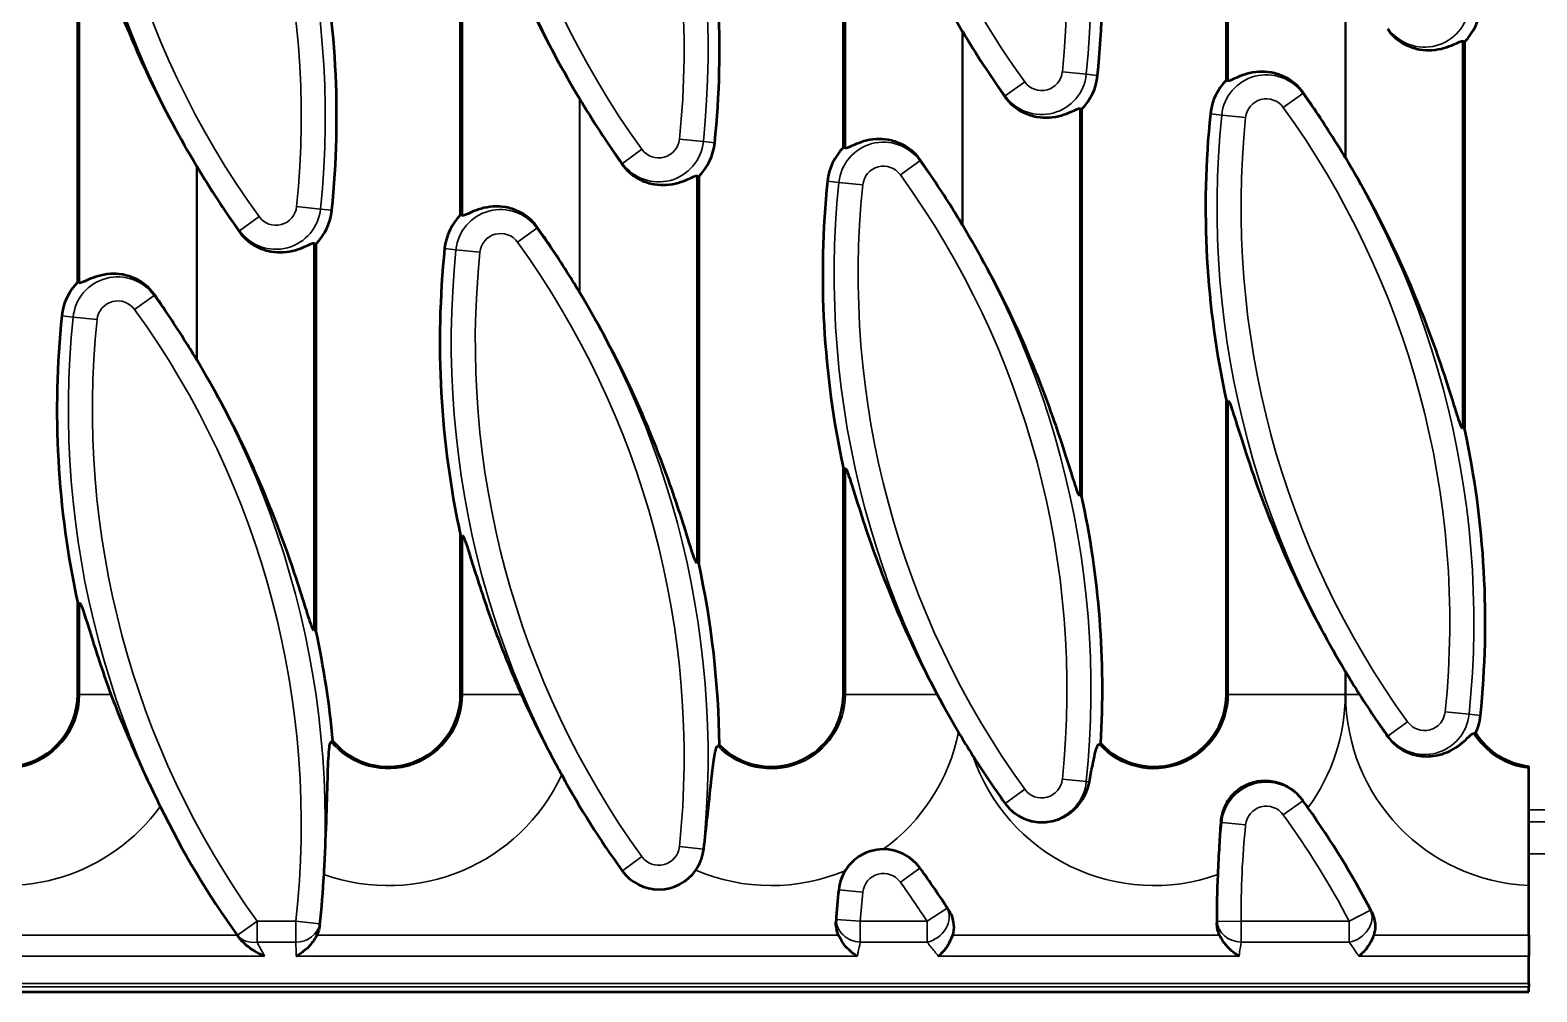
# Model space of a CAD drawing. Header units: millimetres. Extents: x 0 to 1485, y 0 to 1050.
# Drawn here: x 826.4 to 920.1, y 505.8 to 565.6 of the extents above; entities that cross this region are included whole.
import ezdxf

# ---------------------------------------------------------------- set-up
doc = ezdxf.new("R2010")
doc.units = ezdxf.units.MM
doc.header["$LTSCALE"] = 2.5
doc.layers.add('Sichtbar (ISO)', color=7, linetype='Continuous', lineweight=50)
doc.layers.add('Sichtbar schmal (ISO)', color=7, linetype='Continuous', lineweight=35)

msp = doc.modelspace()

# ---------------------------------------------------------------- linework, layer by layer
at = {"layer": 'Sichtbar (ISO)'}
for p, q in [((900.836, 562.479), (900.836, 586.506)), ((877.027, 558.288), (877.027, 582.316)), ((853.217, 554.098), (853.217, 578.125)), ((829.408, 549.907), (829.408, 573.935)), ((915.646, 564.848), (915.646, 540.821)), ((891.836, 560.658), (891.836, 536.63)), ((868.027, 556.467), (868.027, 532.44)), ((844.217, 552.277), (844.217, 528.249)), ((900.836, 542.506), (900.953, 542.519)), ((900.836, 524.259), (900.836, 542.506)), ((915.646, 540.821), (915.529, 540.808)), ((877.027, 538.316), (877.144, 538.328)), ((877.027, 524.259), (877.027, 538.316)), ((891.836, 536.63), (891.719, 536.618)), ((853.217, 534.125), (853.334, 534.138)), ((853.217, 524.259), (853.217, 534.125)), ((868.027, 532.44), (867.91, 532.427)), ((829.408, 529.935), (829.525, 529.947)), ((829.408, 524.259), (829.408, 529.935)), ((844.217, 528.249), (844.1, 528.237)), ((919.646, 512.38), (919.646, 519.669)), ((919.646, 509.284), (919.646, 512.38)), ((919.646, 509.284), (919.646, 507.985)), ((919.646, 506.275), (919.646, 507.985)), ((919.646, 506.275), (919.646, 506.08)), ((919.646, 505.759), (919.646, 506.08)), ((420.646, 505.759), (919.646, 505.759))]:
    msp.add_line(p, q, dxfattribs=at)
for centre, radius, start, end in [((836.308, 568.578), 56.821, 354.12505, 12.24573), ((812.498, 564.388), 56.821, 354.12505, 12.24573), ((788.689, 560.197), 56.821, 354.12505, 12.24573), ((913.159, 567.311), 3.5, 315.28608, 354.12505), ((932.555, 594.368), 56.122, 210.93272, 210.99477), ((889.349, 563.12), 3.5, 315.28608, 354.12505), ((903.324, 560.016), 3.5, 135.28608, 174.12505), ((908.746, 590.177), 56.122, 210.93272, 210.99477), ((956.365, 554.558), 56.821, 174.12505, 192.24573), ((865.54, 558.93), 3.5, 315.28608, 354.12505), ((879.514, 555.826), 3.5, 135.28608, 174.12505), ((860.117, 528.769), 56.122, 30.93272, 30.99477), ((884.936, 585.987), 56.122, 210.93272, 210.99477), ((932.555, 550.368), 56.821, 174.12505, 192.24573), ((841.73, 554.739), 3.5, 315.28608, 354.12505), ((855.704, 551.635), 3.5, 135.28608, 174.12505), ((836.308, 524.578), 56.122, 30.93272, 30.99477), ((908.746, 546.177), 56.821, 174.12505, 192.24573), ((831.895, 547.445), 3.5, 135.28608, 174.12505), ((812.498, 520.388), 56.122, 30.93272, 30.99477), ((884.936, 541.987), 56.821, 174.12505, 192.24573), ((788.689, 516.197), 56.122, 30.93272, 30.99477), ((860.117, 528.769), 56.821, 354.12505, 12.24573), ((836.308, 524.578), 56.821, 356.59871, 12.24573), ((812.498, 520.388), 56.821, 0.72495, 12.24573), ((788.689, 516.197), 56.821, 5.21317, 12.24573), ((956.365, 554.558), 56.122, 210.93272, 210.99477), ((824.908, 524.259), 4.5, 200.19305, 0), ((848.717, 524.259), 4.5, 220.09938, 0), ((872.527, 524.259), 4.5, 224.46258, 0), ((896.336, 524.259), 4.5, 222.69787, 0), ((913.159, 523.311), 3.5, 335.42211, 354.12505), ((932.555, 550.368), 56.122, 210.46542, 212.21665), ((920.146, 524.259), 4.5, 212.2849, 263.62063), ((908.746, 546.177), 56.122, 208.66528, 215.87495), ((884.936, 541.987), 56.122, 206.10716, 215.64152), ((860.117, 484.769), 56.122, 27.59683, 35.31529), ((879.514, 511.826), 2.8, 35.87495, 90.39032), ((836.308, 480.578), 56.122, 32.68074, 35.87495), ((788.689, 516.197), 56.122, 353.56471, 356.79619), ((865.54, 514.93), 2.8, 215.87495, 325.21825), ((879.514, 511.826), 2.8, 148.28014, 174.12505), ((956.365, 510.558), 56.122, 177.45596, 180.5072), ((932.555, 506.368), 56.122, 174.12505, 176.10902)]:
    msp.add_arc(centre, radius, start, end, dxfattribs=at)
for points, knots in [([(877.144, 582.328), (877.157, 582.33), (877.175, 582.309), (877.22, 582.226), (877.247, 582.162), (877.337, 581.926), (877.41, 581.708), (877.652, 580.956), (877.859, 580.279), (878.313, 578.873), (878.559, 578.141), (879.508, 575.454), (880.415, 573.209), (882.375, 569.107), (883.386, 567.238), (884.416, 565.52)], [0.001445, 0.001445, 0.001445, 0.001445, 0.046776, 0.046776, 0.093551, 0.093551, 0.187102, 0.187102, 0.417891, 0.417891, 0.64868, 0.64868, 1.339149, 1.339149, 1.926999, 1.926999, 1.926999, 1.926999]), ([(853.334, 578.138), (853.347, 578.139), (853.365, 578.118), (853.41, 578.035), (853.438, 577.972), (853.528, 577.736), (853.6, 577.517), (853.842, 576.766), (854.05, 576.089), (854.503, 574.683), (854.749, 573.95), (855.699, 571.264), (856.605, 569.019), (858.566, 564.916), (859.576, 563.048), (860.606, 561.329)], [0.001445, 0.001445, 0.001445, 0.001445, 0.046776, 0.046776, 0.093551, 0.093551, 0.187102, 0.187102, 0.417891, 0.417891, 0.64868, 0.64868, 1.339149, 1.339149, 1.926999, 1.926999, 1.926999, 1.926999]), ([(829.525, 573.947), (829.538, 573.949), (829.556, 573.928), (829.601, 573.845), (829.628, 573.781), (829.718, 573.545), (829.791, 573.327), (830.033, 572.575), (830.24, 571.898), (830.694, 570.492), (830.94, 569.76), (831.889, 567.073), (832.796, 564.828), (834.756, 560.726), (835.767, 558.857), (836.797, 557.139)], [0.001445, 0.001445, 0.001445, 0.001445, 0.046776, 0.046776, 0.093551, 0.093551, 0.187102, 0.187102, 0.417891, 0.417891, 0.64868, 0.64868, 1.339149, 1.339149, 1.926999, 1.926999, 1.926999, 1.926999]), ([(884.447, 565.467), (884.864, 564.774), (885.289, 564.094), (886.138, 562.785), (886.587, 562.116), (887.046, 561.455)], [5.6696828, 5.6696828, 5.6696828, 5.6696828, 5.9076607, 5.9076607, 6.1399115, 6.1399115, 6.1399115, 6.1399115]), ([(910.856, 565.645), (910.997, 565.442), (911.172, 565.248), (911.58, 564.897), (911.818, 564.749), (912.301, 564.519), (912.586, 564.431), (913.133, 564.336), (913.395, 564.328), (914.167, 564.373), (914.638, 564.541), (915.275, 564.822), (915.463, 564.924), (915.529, 564.897)], [3.7738978, 3.7738978, 3.7738978, 3.7738978, 3.8486369, 3.8486369, 3.9329934, 3.9329934, 4.0314686, 4.0314686, 4.1299438, 4.1299438, 4.3729414, 4.3729414, 4.5970062, 4.5970062, 4.5970062, 4.5970062]), ([(905.626, 561.682), (905.485, 561.885), (905.31, 562.079), (904.902, 562.43), (904.664, 562.578), (904.181, 562.808), (903.896, 562.896), (903.349, 562.991), (903.088, 562.999), (902.315, 562.954), (901.844, 562.786), (901.207, 562.505), (901.019, 562.403), (900.953, 562.43)], [3.7738978, 3.7738978, 3.7738978, 3.7738978, 3.8486369, 3.8486369, 3.9329934, 3.9329934, 4.0314686, 4.0314686, 4.1299438, 4.1299438, 4.3729414, 4.3729414, 4.5970062, 4.5970062, 4.5970062, 4.5970062]), ([(860.638, 561.277), (861.054, 560.584), (861.479, 559.904), (862.328, 558.595), (862.777, 557.926), (863.237, 557.265)], [5.6696828, 5.6696828, 5.6696828, 5.6696828, 5.9076607, 5.9076607, 6.1399115, 6.1399115, 6.1399115, 6.1399115]), ([(887.046, 561.455), (887.188, 561.252), (887.362, 561.057), (887.771, 560.707), (888.009, 560.559), (888.491, 560.329), (888.777, 560.24), (889.324, 560.145), (889.585, 560.137), (890.357, 560.183), (890.828, 560.35), (891.466, 560.632), (891.654, 560.734), (891.719, 560.707)], [3.7738978, 3.7738978, 3.7738978, 3.7738978, 3.8486369, 3.8486369, 3.9329934, 3.9329934, 4.0314686, 4.0314686, 4.1299438, 4.1299438, 4.3729414, 4.3729414, 4.5970062, 4.5970062, 4.5970062, 4.5970062]), ([(908.225, 557.669), (908.046, 557.968), (907.866, 558.263), (907.051, 559.574), (906.345, 560.647), (905.626, 561.682)], [5.4826973, 5.4826973, 5.4826973, 5.4826973, 5.5850708, 5.5850708, 5.9462229, 5.9462229, 5.9462229, 5.9462229]), ([(881.817, 557.491), (881.676, 557.694), (881.501, 557.889), (881.092, 558.239), (880.854, 558.387), (880.372, 558.617), (880.086, 558.706), (879.539, 558.801), (879.278, 558.809), (878.506, 558.763), (878.035, 558.596), (877.398, 558.314), (877.209, 558.212), (877.144, 558.24)], [3.7738978, 3.7738978, 3.7738978, 3.7738978, 3.8486369, 3.8486369, 3.9329934, 3.9329934, 4.0314686, 4.0314686, 4.1299438, 4.1299438, 4.3729414, 4.3729414, 4.5970062, 4.5970062, 4.5970062, 4.5970062]), ([(915.529, 540.808), (915.516, 540.807), (915.498, 540.828), (915.453, 540.911), (915.426, 540.974), (915.335, 541.21), (915.263, 541.429), (915.021, 542.18), (914.813, 542.857), (914.36, 544.263), (914.114, 544.996), (913.164, 547.682), (912.258, 549.927), (910.297, 554.03), (909.287, 555.898), (908.257, 557.617)], [0.001445, 0.001445, 0.001445, 0.001445, 0.046776, 0.046776, 0.093551, 0.093551, 0.187102, 0.187102, 0.417891, 0.417891, 0.64868, 0.64868, 1.339149, 1.339149, 1.926999, 1.926999, 1.926999, 1.926999]), ([(836.828, 557.086), (837.245, 556.393), (837.67, 555.713), (838.519, 554.404), (838.968, 553.735), (839.427, 553.074)], [5.6696828, 5.6696828, 5.6696828, 5.6696828, 5.9076607, 5.9076607, 6.1399115, 6.1399115, 6.1399115, 6.1399115]), ([(863.237, 557.265), (863.378, 557.061), (863.553, 556.867), (863.961, 556.516), (864.199, 556.368), (864.682, 556.138), (864.967, 556.05), (865.514, 555.955), (865.776, 555.947), (866.548, 555.992), (867.019, 556.16), (867.656, 556.441), (867.844, 556.543), (867.91, 556.516)], [3.7738978, 3.7738978, 3.7738978, 3.7738978, 3.8486369, 3.8486369, 3.9329934, 3.9329934, 4.0314686, 4.0314686, 4.1299438, 4.1299438, 4.3729414, 4.3729414, 4.5970062, 4.5970062, 4.5970062, 4.5970062]), ([(884.416, 553.479), (884.236, 553.778), (884.056, 554.072), (883.241, 555.384), (882.536, 556.456), (881.817, 557.491)], [5.4826973, 5.4826973, 5.4826973, 5.4826973, 5.5850708, 5.5850708, 5.9462229, 5.9462229, 5.9462229, 5.9462229]), ([(858.007, 553.301), (857.866, 553.504), (857.691, 553.698), (857.283, 554.049), (857.045, 554.197), (856.562, 554.427), (856.277, 554.515), (855.73, 554.61), (855.468, 554.618), (854.696, 554.573), (854.225, 554.405), (853.588, 554.124), (853.4, 554.022), (853.334, 554.049)], [3.7738978, 3.7738978, 3.7738978, 3.7738978, 3.8486369, 3.8486369, 3.9329934, 3.9329934, 4.0314686, 4.0314686, 4.1299438, 4.1299438, 4.3729414, 4.3729414, 4.5970062, 4.5970062, 4.5970062, 4.5970062]), ([(839.427, 553.074), (839.568, 552.871), (839.743, 552.676), (840.152, 552.326), (840.39, 552.178), (840.872, 551.948), (841.158, 551.859), (841.705, 551.764), (841.966, 551.756), (842.738, 551.802), (843.209, 551.97), (843.847, 552.251), (844.035, 552.353), (844.1, 552.326)], [3.7738978, 3.7738978, 3.7738978, 3.7738978, 3.8486369, 3.8486369, 3.9329934, 3.9329934, 4.0314686, 4.0314686, 4.1299438, 4.1299438, 4.3729414, 4.3729414, 4.5970062, 4.5970062, 4.5970062, 4.5970062]), ([(860.606, 549.288), (860.427, 549.587), (860.247, 549.882), (859.432, 551.193), (858.726, 552.266), (858.007, 553.301)], [5.4826973, 5.4826973, 5.4826973, 5.4826973, 5.5850708, 5.5850708, 5.9462229, 5.9462229, 5.9462229, 5.9462229]), ([(891.719, 536.618), (891.706, 536.616), (891.688, 536.637), (891.643, 536.72), (891.616, 536.784), (891.526, 537.02), (891.453, 537.238), (891.211, 537.99), (891.004, 538.667), (890.55, 540.073), (890.304, 540.805), (889.355, 543.492), (888.448, 545.737), (886.488, 549.839), (885.477, 551.708), (884.447, 553.426)], [0.001445, 0.001445, 0.001445, 0.001445, 0.046776, 0.046776, 0.093551, 0.093551, 0.187102, 0.187102, 0.417891, 0.417891, 0.64868, 0.64868, 1.339149, 1.339149, 1.926999, 1.926999, 1.926999, 1.926999]), ([(834.198, 549.11), (834.057, 549.313), (833.882, 549.508), (833.473, 549.858), (833.235, 550.006), (832.753, 550.236), (832.467, 550.325), (831.92, 550.42), (831.659, 550.428), (830.887, 550.382), (830.416, 550.215), (829.778, 549.933), (829.59, 549.831), (829.525, 549.859)], [3.7738978, 3.7738978, 3.7738978, 3.7738978, 3.8486369, 3.8486369, 3.9329934, 3.9329934, 4.0314686, 4.0314686, 4.1299438, 4.1299438, 4.3729414, 4.3729414, 4.5970062, 4.5970062, 4.5970062, 4.5970062]), ([(836.797, 545.098), (836.617, 545.397), (836.437, 545.692), (835.622, 547.003), (834.917, 548.075), (834.198, 549.11)], [5.4826973, 5.4826973, 5.4826973, 5.4826973, 5.5850708, 5.5850708, 5.9462229, 5.9462229, 5.9462229, 5.9462229]), ([(867.91, 532.427), (867.897, 532.426), (867.879, 532.447), (867.834, 532.53), (867.807, 532.593), (867.716, 532.83), (867.644, 533.048), (867.402, 533.8), (867.194, 534.476), (866.741, 535.882), (866.495, 536.615), (865.545, 539.301), (864.639, 541.546), (862.678, 545.649), (861.668, 547.517), (860.638, 549.236)], [0.001445, 0.001445, 0.001445, 0.001445, 0.046776, 0.046776, 0.093551, 0.093551, 0.187102, 0.187102, 0.417891, 0.417891, 0.64868, 0.64868, 1.339149, 1.339149, 1.926999, 1.926999, 1.926999, 1.926999]), ([(844.1, 528.237), (844.087, 528.235), (844.069, 528.256), (844.024, 528.339), (843.997, 528.403), (843.907, 528.639), (843.834, 528.857), (843.592, 529.609), (843.385, 530.286), (842.931, 531.692), (842.685, 532.424), (841.736, 535.111), (840.829, 537.356), (838.869, 541.458), (837.858, 543.327), (836.828, 545.046)], [0.001445, 0.001445, 0.001445, 0.001445, 0.046776, 0.046776, 0.093551, 0.093551, 0.187102, 0.187102, 0.417891, 0.417891, 0.64868, 0.64868, 1.339149, 1.339149, 1.926999, 1.926999, 1.926999, 1.926999]), ([(900.953, 542.519), (900.966, 542.52), (900.984, 542.499), (901.029, 542.416), (901.057, 542.353), (901.147, 542.117), (901.219, 541.898), (901.461, 541.147), (901.669, 540.47), (902.122, 539.064), (902.368, 538.331), (903.318, 535.645), (904.224, 533.4), (906.185, 529.297), (907.195, 527.429), (908.225, 525.71)], [0.001445, 0.001445, 0.001445, 0.001445, 0.046776, 0.046776, 0.093551, 0.093551, 0.187102, 0.187102, 0.417891, 0.417891, 0.64868, 0.64868, 1.339149, 1.339149, 1.926999, 1.926999, 1.926999, 1.926999]), ([(877.144, 538.328), (877.162, 538.33), (877.19, 538.288), (877.262, 538.129), (877.305, 538.01), (877.521, 537.389), (877.768, 536.571), (878.219, 535.159), (878.471, 534.395), (879.026, 532.813), (879.33, 531.995), (880.303, 529.528), (881.04, 527.868), (882.116, 525.677), (882.478, 524.971), (882.86, 524.259)], [2.806915, 2.806915, 2.806915, 2.806915, 2.868611, 2.868611, 2.93175, 2.93175, 3.18696, 3.18696, 3.441969, 3.441969, 3.696979, 3.696979, 4.206998, 4.206998, 4.440103, 4.440103, 4.440103, 4.440103]), ([(853.334, 534.138), (853.355, 534.14), (853.385, 534.089), (853.462, 533.913), (853.509, 533.786), (853.662, 533.333), (853.785, 532.94), (854.218, 531.559), (854.603, 530.356), (855.473, 527.912), (855.959, 526.664), (856.614, 525.111), (856.798, 524.688), (856.99, 524.259)], [2.266285, 2.266285, 2.266285, 2.266285, 2.337188, 2.337188, 2.409537, 2.409537, 2.554236, 2.554236, 2.938105, 2.938105, 3.321973, 3.321973, 3.461737, 3.461737, 3.461737, 3.461737]), ([(829.525, 529.947), (829.548, 529.95), (829.587, 529.88), (829.687, 529.634), (829.747, 529.458), (829.941, 528.867), (830.104, 528.336), (830.458, 527.22), (830.648, 526.633), (831.029, 525.503), (831.244, 524.889), (831.476, 524.259)], [1.7930779, 1.7930779, 1.7930779, 1.7930779, 1.8726401, 1.8726401, 1.9536471, 1.9536471, 2.1416493, 2.1416493, 2.3296515, 2.3296515, 2.5344882, 2.5344882, 2.5344882, 2.5344882]), ([(831.476, 524.259), (831.691, 523.674), (831.932, 523.065), (832.476, 521.76), (832.781, 521.057), (833.495, 519.475), (833.969, 518.459), (834.528, 517.316), (834.534, 517.303), (834.541, 517.29)], [-1.690303, -1.690303, -1.690303, -1.690303, -1.323675, -1.323675, -0.967749, -0.967749, -0.592422, -0.592422, -0.588136, -0.588136, -0.588136, -0.588136]), ([(856.99, 524.259), (857.354, 523.447), (857.759, 522.602), (858.585, 520.967), (859.021, 520.138), (859.503, 519.256)], [-1.3129733, -1.3129733, -1.3129733, -1.3129733, -0.9471833, -0.9471833, -0.6430837, -0.6430837, -0.6430837, -0.6430837]), ([(909.12, 524.259), (909.454, 523.731), (909.794, 523.212), (910.379, 522.346), (910.62, 521.997), (910.865, 521.652)], [-0.3549729, -0.3549729, -0.3549729, -0.3549729, -0.1674815, -0.1674815, -0.0396089, -0.0396089, -0.0396089, -0.0396089]), ([(844.723, 513.061), (844.731, 513.204), (844.738, 513.347), (844.776, 514.049), (844.802, 514.603), (844.868, 516.202), (844.899, 517.199), (844.951, 518.999), (844.972, 519.744), (845.016, 520.556), (845.034, 520.8), (845.075, 521.102), (845.094, 521.195), (845.13, 521.286), (845.145, 521.306), (845.162, 521.313)], [-1.039, -1.039, -1.039, -1.039, -1.002786, -1.002786, -0.861486, -0.861486, -0.585632, -0.585632, -0.302575, -0.302575, -0.156351, -0.156351, -0.058588, -0.058588, 0, 0, 0, 0]), ([(868.337, 514.642), (868.419, 515.331), (868.495, 516.003), (868.68, 517.708), (868.772, 518.623), (868.912, 519.832), (868.969, 520.263), (869.061, 520.752), (869.097, 520.891), (869.155, 521.021), (869.177, 521.05), (869.199, 521.059)], [-0.9465705, -0.9465705, -0.9465705, -0.9465705, -0.754504, -0.754504, -0.4328993, -0.4328993, -0.2095764, -0.2095764, -0.0763394, -0.0763394, 0, 0, 0, 0]), ([(892.317, 518.815), (892.351, 519.001), (892.384, 519.18), (892.535, 519.986), (892.645, 520.52), (892.779, 520.957), (892.814, 521.044), (892.868, 521.136), (892.889, 521.158), (892.909, 521.165)], [-0.5296593, -0.5296593, -0.5296593, -0.5296593, -0.4540721, -0.4540721, -0.170985, -0.170985, -0.0679658, -0.0679658, 0, 0, 0, 0]), ([(910.865, 521.652), (911.059, 521.378), (911.298, 521.141), (911.878, 520.734), (912.217, 520.584), (912.946, 520.404), (913.337, 520.385), (914.091, 520.484), (914.44, 520.598), (915.244, 520.996), (915.584, 521.305), (915.971, 521.678), (916.123, 521.843), (916.209, 521.847)], [-1.657612, -1.657612, -1.657612, -1.657612, -1.442878, -1.442878, -1.197972, -1.197972, -0.930529, -0.930529, -0.667501, -0.667501, -0.258868, -0.258868, -0.000151, -0.000151, -0.000151, -0.000151]), ([(887.079, 517.479), (887.111, 517.435), (887.144, 517.392), (887.406, 517.071), (887.685, 516.838), (888.305, 516.496), (888.639, 516.385), (889.316, 516.291), (889.651, 516.304), (890.294, 516.439), (890.593, 516.558), (891.089, 516.849), (891.289, 517.007), (891.57, 517.288), (891.666, 517.399), (891.827, 517.615), (891.894, 517.718), (892.027, 517.949), (892.089, 518.077), (892.222, 518.408), (892.28, 518.612), (892.317, 518.815)], [-0.7522856, -0.7522856, -0.7522856, -0.7522856, -0.7359563, -0.7359563, -0.6277456, -0.6277456, -0.5226502, -0.5226502, -0.4213884, -0.4213884, -0.3215564, -0.3215564, -0.2387298, -0.2387298, -0.1885277, -0.1885277, -0.1447574, -0.1447574, -0.0921464, -0.0921464, -0.0097093, -0.0097093, -0.0097093, -0.0097093]), ([(905.594, 517.658), (905.574, 517.685), (905.555, 517.712), (905.414, 517.895), (905.279, 518.038), (905.024, 518.259), (904.911, 518.343), (904.675, 518.493), (904.553, 518.56), (904.256, 518.695), (904.079, 518.755), (903.546, 518.882), (903.195, 518.896), (902.55, 518.813), (902.235, 518.718), (901.703, 518.44), (901.487, 518.283), (901.075, 517.876), (900.901, 517.629), (900.611, 517.044), (900.512, 516.686), (900.485, 516.308)], [-0.7537418, -0.7537418, -0.7537418, -0.7537418, -0.7437748, -0.7437748, -0.6847414, -0.6847414, -0.6419442, -0.6419442, -0.5993074, -0.5993074, -0.540875, -0.540875, -0.4264686, -0.4264686, -0.3166645, -0.3166645, -0.2287363, -0.2287363, -0.1289459, -0.1289459, -0.0073887, -0.0073887, -0.0073887, -0.0073887]), ([(900.485, 516.308), (900.452, 515.84), (900.421, 515.36), (900.357, 514.268), (900.326, 513.66), (900.299, 513.049)], [-0.4050441, -0.4050441, -0.4050441, -0.4050441, -0.2545143, -0.2545143, -0.0705809, -0.0705809, -0.0705809, -0.0705809]), ([(867.839, 513.333), (867.91, 513.434), (867.974, 513.54), (868.08, 513.745), (868.124, 513.843), (868.202, 514.044), (868.235, 514.147), (868.296, 514.381), (868.321, 514.511), (868.337, 514.642)], [-0.1493709, -0.1493709, -0.1493709, -0.1493709, -0.1122269, -0.1122269, -0.0800584, -0.0800584, -0.0472164, -0.0472164, -0.006942, -0.006942, -0.006942, -0.006942]), ([(879.495, 514.626), (879.232, 514.624), (878.969, 514.585), (878.371, 514.408), (878.05, 514.241), (877.517, 513.815), (877.302, 513.572), (877.132, 513.298)], [-0.3965195, -0.3965195, -0.3965195, -0.3965195, -0.3170758, -0.3170758, -0.209203, -0.209203, -0.1123733, -0.1123733, -0.1123733, -0.1123733]), ([(883.545, 510.882), (883.697, 510.644), (883.806, 510.378), (883.894, 509.88), (883.895, 509.653), (883.835, 509.383), (883.821, 509.333), (883.805, 509.284)], [0, 0, 0, 0, 0.0845747, 0.0845747, 0.1521571, 0.1521571, 0.1679141, 0.1679141, 0.1679141, 0.1679141]), ([(909.854, 510.767), (909.98, 510.525), (910.062, 510.26), (910.104, 509.769), (910.084, 509.545), (910.012, 509.318), (910.006, 509.301), (910, 509.284)], [0, 0, 0, 0, 0.0817231, 0.0817231, 0.1484257, 0.1484257, 0.1537856, 0.1537856, 0.1537856, 0.1537856]), ([(876.717, 509.284), (876.656, 509.419), (876.613, 509.562), (876.56, 509.862), (876.553, 510.02), (876.563, 510.176)], [0.16238561, 0.16238561, 0.16238561, 0.16238561, 0.20663255, 0.20663255, 0.25350784, 0.25350784, 0.25350784, 0.25350784]), ([(900.418, 509.284), (900.417, 509.285), (900.417, 509.286), (900.361, 509.406), (900.319, 509.532), (900.262, 509.792), (900.247, 509.927), (900.246, 510.061)], [0.16309787, 0.16309787, 0.16309787, 0.16309787, 0.16335873, 0.16335873, 0.2027491, 0.2027491, 0.2430421, 0.2430421, 0.2430421, 0.2430421]), ([(841.03, 507.985), (841.028, 507.986), (841.025, 507.987), (840.819, 508.066), (840.614, 508.165), (840.226, 508.398), (840.038, 508.531), (839.675, 508.847), (839.515, 509.022), (839.387, 509.2)], [-0.0008986, -0.0008986, -0.0008986, -0.0008986, 0, 0, 0.0767412, 0.0767412, 0.1494492, 0.1494492, 0.2274369, 0.2274369, 0.2274369, 0.2274369]), ([(844.276, 509.284), (844.219, 509.168), (844.153, 509.056), (843.939, 508.744), (843.775, 508.561), (843.411, 508.233), (843.206, 508.091), (843.001, 507.987), (842.999, 507.986), (842.997, 507.985)], [0.0605627, 0.0605627, 0.0605627, 0.0605627, 0.0994194, 0.0994194, 0.1753414, 0.1753414, 0.2612333, 0.2612333, 0.2619871, 0.2619871, 0.2619871, 0.2619871]), ([(877.886, 507.985), (877.884, 507.986), (877.883, 507.987), (877.742, 508.065), (877.603, 508.164), (877.337, 508.394), (877.21, 508.526), (876.968, 508.829), (876.853, 509.005), (876.745, 509.224), (876.73, 509.254), (876.717, 509.284)], [-0.0007243, -0.0007243, -0.0007243, -0.0007243, 0, 0, 0.0622704, 0.0622704, 0.1224029, 0.1224029, 0.186026, 0.186026, 0.1961121, 0.1961121, 0.1961121, 0.1961121]), ([(883.805, 509.284), (883.798, 509.263), (883.79, 509.243), (883.715, 509.034), (883.629, 508.855), (883.445, 508.542), (883.348, 508.406), (883.144, 508.169), (883.037, 508.067), (882.928, 507.987), (882.927, 507.986), (882.925, 507.985)], [0.1461649, 0.1461649, 0.1461649, 0.1461649, 0.1527508, 0.1527508, 0.2128612, 0.2128612, 0.2684941, 0.2684941, 0.3256089, 0.3256089, 0.3262655, 0.3262655, 0.3262655, 0.3262655]), ([(901.633, 507.985), (901.631, 507.986), (901.629, 507.987), (901.501, 508.055), (901.375, 508.139), (901.131, 508.333), (901.013, 508.443), (900.759, 508.722), (900.626, 508.9), (900.48, 509.157), (900.448, 509.22), (900.418, 509.284)], [-0.0007342, -0.0007342, -0.0007342, -0.0007342, 0, 0, 0.0553702, 0.0553702, 0.10924, 0.10924, 0.1774247, 0.1774247, 0.1988655, 0.1988655, 0.1988655, 0.1988655]), ([(910, 509.284), (909.984, 509.237), (909.965, 509.19), (909.866, 508.952), (909.769, 508.773), (909.573, 508.48), (909.478, 508.361), (909.28, 508.151), (909.176, 508.06), (909.071, 507.987), (909.07, 507.986), (909.069, 507.985)], [0.1353717, 0.1353717, 0.1353717, 0.1353717, 0.150506, 0.150506, 0.2127616, 0.2127616, 0.2644519, 0.2644519, 0.3173262, 0.3173262, 0.3179899, 0.3179899, 0.3179899, 0.3179899])]:
    msp.add_open_spline(points, degree=3, knots=knots, dxfattribs=at)
for points, degree in [([(915.529, 564.897), (915.587, 564.873), (915.646, 564.848)], 2), ([(900.953, 562.43), (900.895, 562.454), (900.836, 562.479)], 2), ([(877.144, 558.24), (877.086, 558.264), (877.027, 558.288)], 2), ([(867.91, 556.516), (867.968, 556.492), (868.027, 556.467)], 2), ([(853.334, 554.049), (853.276, 554.073), (853.217, 554.098)], 2), ([(844.1, 552.326), (844.158, 552.301), (844.217, 552.277)], 2), ([(829.525, 549.859), (829.467, 549.883), (829.408, 549.907)], 2), ([(908.257, 525.658), (908.541, 525.185), (908.829, 524.718), (909.12, 524.259)], 3), ([(882.86, 524.259), (883.291, 523.457), (883.728, 522.685), (884.182, 521.913)], 3), ([(845.162, 521.313), (845.2, 521.329), (845.237, 521.344), (845.275, 521.36)], 3), ([(869.199, 521.059), (869.238, 521.075), (869.276, 521.091), (869.315, 521.107)], 3), ([(892.909, 521.165), (892.949, 521.179), (892.989, 521.193), (893.029, 521.207)], 3), ([(916.209, 521.847), (916.253, 521.85), (916.297, 521.852), (916.342, 521.855)], 3), ([(885.074, 520.448), (885.672, 519.499), (886.334, 518.51), (887.079, 517.479)], 3), ([(905.911, 517.211), (905.806, 517.36), (905.7, 517.509), (905.594, 517.658)], 3), ([(844.457, 509.907), (844.432, 509.691), (844.372, 509.479), (844.276, 509.284)], 3), ([(839.328, 509.284), (839.347, 509.256), (839.367, 509.228), (839.387, 509.2)], 3)]:
    msp.add_open_spline(points, degree=degree, dxfattribs=at)
for points, weights in [([(891.719, 560.707), (891.777, 560.682), (891.836, 560.658)], [1, 0.999999999534, 1]), ([(919.646, 519.669), (919.646, 519.729), (919.646, 519.787)], [1.00077119349, 1.00046878018, 1])]:
    msp.add_rational_spline(points, weights, degree=2, dxfattribs=at)
at = {"layer": 'Sichtbar schmal (ISO)'}
for p, q in [((900.953, 562.43), (900.953, 586.519)), ((877.144, 558.24), (877.144, 582.328)), ((853.334, 554.049), (853.334, 578.138)), ((829.525, 549.859), (829.525, 573.947)), ((908.225, 569.71), (908.225, 557.669)), ((908.257, 557.617), (908.257, 569.658)), ((884.416, 565.52), (884.416, 553.479)), ((884.447, 553.426), (884.447, 565.467)), ((915.529, 564.897), (915.529, 540.808)), ((888.3, 562.362), (887.089, 561.486)), ((892.123, 562.835), (890.637, 562.988)), ((892.831, 562.762), (892.123, 562.835)), ((860.606, 561.329), (860.606, 549.288)), ((860.638, 549.236), (860.638, 561.277)), ((887.046, 561.455), (887.089, 561.486)), ((904.372, 560.775), (905.583, 561.65)), ((905.626, 561.682), (905.583, 561.65)), ((891.719, 560.707), (891.719, 536.618)), ((899.842, 560.374), (900.55, 560.302)), ((902.036, 560.149), (900.55, 560.302)), ((868.314, 558.645), (866.827, 558.797)), ((869.021, 558.572), (868.314, 558.645)), ((864.491, 558.171), (863.28, 557.296)), ((836.797, 557.139), (836.797, 545.098)), ((836.828, 545.046), (836.828, 557.086)), ((863.237, 557.265), (863.28, 557.296)), ((880.563, 556.584), (881.774, 557.46)), ((881.817, 557.491), (881.774, 557.46)), ((867.91, 556.516), (867.91, 532.427)), ((876.032, 556.184), (876.74, 556.111)), ((878.226, 555.958), (876.74, 556.111)), ((840.681, 553.981), (839.47, 553.105)), ((844.504, 554.454), (843.018, 554.607)), ((845.212, 554.381), (844.504, 554.454)), ((839.427, 553.074), (839.47, 553.105)), ((856.753, 552.394), (857.964, 553.269)), ((858.007, 553.301), (857.964, 553.269)), ((844.1, 552.326), (844.1, 528.237)), ((852.223, 551.993), (852.93, 551.921)), ((854.417, 551.768), (852.93, 551.921)), ((832.944, 548.203), (834.155, 549.079)), ((834.198, 549.11), (834.155, 549.079)), ((828.413, 547.803), (829.121, 547.73)), ((830.607, 547.577), (829.121, 547.73)), ((900.953, 524.259), (900.953, 542.519)), ((877.144, 524.259), (877.144, 538.328)), ((853.334, 524.259), (853.334, 534.138)), ((829.525, 524.259), (829.525, 529.947)), ((908.225, 525.71), (908.225, 524.259)), ((908.257, 524.259), (908.257, 525.658)), ((829.525, 524.259), (829.408, 524.259)), ((831.476, 524.259), (829.525, 524.259)), ((853.334, 524.259), (853.217, 524.259)), ((856.99, 524.259), (853.334, 524.259)), ((877.144, 524.259), (877.027, 524.259)), ((882.86, 524.259), (877.144, 524.259)), ((900.953, 524.259), (900.836, 524.259)), ((908.225, 524.259), (900.953, 524.259)), ((908.257, 524.259), (909.12, 524.259)), ((915.933, 523.025), (914.446, 523.178)), ((916.64, 522.953), (915.933, 523.025)), ((912.11, 522.552), (910.899, 521.677)), ((910.865, 521.652), (910.899, 521.677)), ((888.3, 518.362), (887.089, 517.486)), ((892.123, 518.835), (890.637, 518.988)), ((892.317, 518.815), (892.123, 518.835)), ((887.079, 517.479), (887.089, 517.486)), ((904.372, 516.775), (905.583, 517.65)), ((905.594, 517.658), (905.583, 517.65)), ((900.485, 516.308), (900.55, 516.302)), ((902.036, 516.149), (900.55, 516.302)), ((920.646, 517.076), (919.646, 517.076)), ((920.646, 516.345), (919.646, 516.345)), ((868.314, 514.645), (866.827, 514.797)), ((868.337, 514.642), (868.314, 514.645)), ((864.491, 514.171), (863.28, 513.296)), ((881.783, 513.467), (881.774, 513.46)), ((919.646, 514.347), (920.646, 514.347)), ((863.271, 513.289), (863.28, 513.296)), ((880.563, 512.584), (881.774, 513.46)), ((876.729, 512.112), (876.74, 512.111)), ((878.226, 511.958), (876.74, 512.111)), ((883.481, 510.959), (882.225, 510.15)), ((909.8, 510.845), (908.477, 510.15)), ((840.559, 510.15), (839.345, 509.279)), ((840.559, 510.15), (842.969, 510.15)), ((840.559, 510.15), (840.559, 508.851)), ((844.454, 509.985), (842.969, 510.15)), ((842.969, 508.851), (842.969, 510.15)), ((878.071, 510.15), (876.58, 510.254)), ((878.071, 510.15), (882.225, 510.15)), ((878.071, 510.15), (878.071, 508.851)), ((882.225, 508.851), (882.225, 510.15)), ((901.751, 510.15), (900.256, 510.139)), ((901.751, 510.15), (908.477, 510.15)), ((901.751, 510.15), (901.751, 508.851)), ((908.477, 508.851), (908.477, 510.15)), ((839.328, 509.284), (820.79, 509.284)), ((842.969, 508.851), (840.559, 508.851)), ((876.717, 509.284), (844.276, 509.284)), ((882.225, 508.851), (878.071, 508.851)), ((883.805, 509.284), (900.418, 509.284)), ((908.477, 508.851), (901.751, 508.851)), ((910, 509.284), (919.646, 509.284)), ((841.03, 507.985), (819.558, 507.985)), ((877.886, 507.985), (842.997, 507.985)), ((882.925, 507.985), (901.633, 507.985)), ((909.069, 507.985), (919.646, 507.985)), ((919.646, 506.275), (420.646, 506.275)), ((919.646, 506.08), (420.646, 506.08))]:
    msp.add_line(p, q, dxfattribs=at)
for centre, radius, start, end in [((836.308, 568.578), 56.11, 354.12505, 35.87495), ((932.555, 594.368), 56.11, 174.12505, 215.87495), ((932.555, 594.368), 54.616, 174.12505, 215.87495), ((836.308, 568.578), 54.616, 354.12505, 35.87495), ((812.498, 564.388), 56.11, 354.12505, 35.87495), ((908.746, 590.177), 56.11, 174.12505, 215.87495), ((812.498, 564.388), 54.616, 354.12505, 35.87495), ((908.746, 590.177), 54.616, 174.12505, 215.87495), ((788.689, 560.197), 54.616, 354.12505, 35.87495), ((788.689, 560.197), 56.11, 354.12505, 35.87495), ((884.936, 585.987), 56.11, 174.12505, 215.87495), ((884.936, 585.987), 54.616, 174.12505, 215.87495), ((913.159, 567.311), 2.789, 215.87495, 354.12505), ((889.349, 563.12), 2.789, 215.87495, 354.12505), ((889.349, 563.12), 1.294, 215.87495, 354.12505), ((903.324, 560.016), 2.789, 35.87495, 174.12505), ((903.324, 560.016), 1.294, 35.87495, 174.12505), ((860.117, 528.769), 56.11, 354.12505, 35.87495), ((860.117, 528.769), 54.616, 354.12505, 35.87495), ((956.365, 554.558), 56.11, 174.12505, 215.87495), ((956.365, 554.558), 54.616, 174.12505, 215.87495), ((865.54, 558.93), 2.789, 215.87495, 354.12505), ((865.54, 558.93), 1.294, 215.87495, 354.12505), ((879.514, 555.826), 2.789, 35.87495, 174.12505), ((879.514, 555.826), 1.294, 35.87495, 174.12505), ((836.308, 524.578), 54.616, 354.12505, 35.87495), ((836.308, 524.578), 56.11, 354.12505, 35.87495), ((932.555, 550.368), 56.11, 174.12505, 215.87495), ((932.555, 550.368), 54.616, 174.12505, 215.87495), ((841.73, 554.739), 2.789, 215.87495, 354.12505), ((841.73, 554.739), 1.294, 215.87495, 354.12505), ((855.704, 551.635), 2.789, 35.87495, 174.12505), ((855.704, 551.635), 1.294, 35.87495, 174.12505), ((812.498, 520.388), 56.11, 354.12505, 35.87495), ((908.746, 546.177), 56.11, 174.12505, 215.87495), ((812.498, 520.388), 54.616, 354.12505, 35.87495), ((908.746, 546.177), 54.616, 174.12505, 215.87495), ((831.895, 547.445), 2.789, 35.87495, 174.12505), ((788.689, 516.197), 56.11, 353.64304, 35.87495), ((831.895, 547.445), 1.294, 35.87495, 174.12505), ((788.689, 516.197), 54.616, 353.64304, 35.87495), ((884.936, 541.987), 56.11, 174.12505, 215.65622), ((884.936, 541.987), 54.616, 174.12505, 215.65622), ((824.908, 524.259), 4.617, 200.07372, 0), ((848.717, 524.259), 4.617, 219.64063, 0), ((872.527, 524.259), 4.617, 223.8768, 0), ((896.336, 524.259), 4.617, 222.07694, 0), ((896.336, 524.259), 11.889, 323.64628, 0), ((920.146, 524.259), 11.889, 180, 267.5897), ((913.159, 523.311), 2.789, 215.87495, 354.12505), ((913.159, 523.311), 1.294, 215.87495, 354.12505), ((872.527, 524.259), 11.889, 305.88019, 348.62143), ((920.146, 524.259), 4.617, 211.48726, 263.78281), ((896.336, 524.259), 11.889, 198.69388, 289.46774), ((848.717, 524.259), 11.889, 250.36656, 335.11728), ((889.349, 519.12), 2.789, 215.87495, 354.12505), ((889.349, 519.12), 1.294, 215.87495, 354.12505), ((903.324, 516.016), 2.789, 35.87495, 174.12505), ((824.908, 524.259), 11.889, 250.76685, 324.11885), ((903.324, 516.016), 1.294, 35.87495, 174.12505), ((860.117, 484.769), 56.11, 27.69249, 35.87495), ((956.365, 510.558), 56.11, 174.12505, 180.42812), ((860.117, 484.769), 54.616, 27.69249, 35.87495), ((956.365, 510.558), 54.616, 174.12505, 180.42812), ((865.54, 514.93), 2.789, 215.87495, 354.12505), ((865.54, 514.93), 1.294, 215.87495, 354.12505), ((879.514, 511.826), 2.789, 35.87495, 174.12505), ((872.527, 524.259), 11.889, 246.78021, 292.79028), ((879.514, 511.826), 1.294, 35.87495, 174.12505), ((836.308, 480.578), 54.616, 32.78257, 35.87495), ((836.308, 480.578), 56.11, 32.78257, 35.87495), ((932.555, 506.368), 56.11, 174.12505, 176.02883), ((932.555, 506.368), 54.616, 174.12505, 176.02883)]:
    msp.add_arc(centre, radius, start, end, dxfattribs=at)
for centre, major_axis, ratio, start_param, end_param in [((882.225, 510.15), (1.157, 0.954), 0.800691, 4.129028, 6.137184), ((908.477, 510.15), (1.231, 0.857), 0.817916, 4.194883, 6.131113), ((842.969, 510.15), (1.499, 0.062), 0.865843, 4.676848, 6.108091), ((878.071, 510.15), (-1.465, 0.324), 0.860771, 0.17208, 1.759047), ((901.751, 510.15), (-1.485, 0.214), 0.863787, 0.173852, 1.694603), ((840.559, 510.15), (-1.325, -0.703), 0.837035, 0.159972, 1.152612)]:
    msp.add_ellipse(centre, major_axis=major_axis, ratio=ratio, start_param=start_param, end_param=end_param, dxfattribs=at)
for points in [[(883.481, 510.959), (883.502, 510.933), (883.524, 510.907), (883.545, 510.882)], [(909.8, 510.845), (909.818, 510.819), (909.836, 510.793), (909.854, 510.767)], [(876.563, 510.176), (876.569, 510.202), (876.574, 510.228), (876.58, 510.254)], [(900.246, 510.061), (900.249, 510.087), (900.253, 510.113), (900.256, 510.139)], [(839.387, 509.2), (839.373, 509.227), (839.359, 509.253), (839.345, 509.279)]]:
    msp.add_open_spline(points, degree=3, dxfattribs=at)
for points, knots in [([(844.454, 509.985), (844.454, 509.98), (844.454, 509.975), (844.455, 509.949), (844.456, 509.928), (844.457, 509.907)], [1.529275557, 1.529275557, 1.529275557, 1.529275557, 1.529531256, 1.529531256, 1.530650011, 1.530650011, 1.530650011, 1.530650011]), ([(840.559, 508.851), (840.574, 508.823), (840.589, 508.796), (840.743, 508.506), (840.886, 508.245), (841.03, 507.985)], [-1.0778957, -1.0778957, -1.0778957, -1.0778957, -1.0760458, -1.0760458, -1.05850364, -1.05850364, -1.05850364, -1.05850364]), ([(842.997, 507.985), (842.99, 508.269), (842.981, 508.553), (842.969, 508.842), (842.969, 508.846), (842.969, 508.851)], [-1.54504159, -1.54504159, -1.54504159, -1.54504159, -1.52953126, -1.52953126, -1.52927556, -1.52927556, -1.52927556, -1.52927556]), ([(878.071, 508.851), (878.025, 508.643), (877.98, 508.434), (877.936, 508.225), (877.919, 508.145), (877.902, 508.065), (877.886, 507.985)], [1.3505231, 1.3505231, 1.3505231, 1.3505231, 1.3618647, 1.3618647, 1.3618647, 1.3662075, 1.3662075, 1.3662075, 1.3662075]), ([(882.925, 507.985), (882.851, 508.079), (882.776, 508.173), (882.701, 508.266), (882.544, 508.462), (882.385, 508.657), (882.225, 508.851)], [-0.89422652, -0.89422652, -0.89422652, -0.89422652, -0.88825729, -0.88825729, -0.88825729, -0.8757254, -0.8757254, -0.8757254, -0.8757254]), ([(901.751, 508.851), (901.72, 508.641), (901.691, 508.431), (901.663, 508.221), (901.653, 508.142), (901.643, 508.064), (901.633, 507.985)], [1.42606548, 1.42606548, 1.42606548, 1.42606548, 1.43746239, 1.43746239, 1.43746239, 1.44172226, 1.44172226, 1.44172226, 1.44172226]), ([(909.069, 507.985), (909.008, 508.075), (908.947, 508.166), (908.886, 508.256), (908.751, 508.455), (908.615, 508.653), (908.477, 508.851)], [-0.97490796, -0.97490796, -0.97490796, -0.97490796, -0.96943515, -0.96943515, -0.96943515, -0.95731486, -0.95731486, -0.95731486, -0.95731486])]:
    msp.add_open_spline(points, degree=3, knots=knots, dxfattribs=at)

doc.saveas('drawing.dxf')
